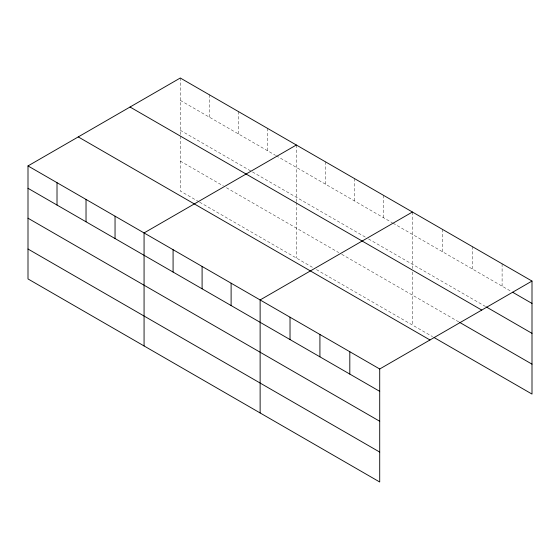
<?xml version="1.0" encoding="UTF-8"?>
<svg xmlns="http://www.w3.org/2000/svg" width="560" height="560" viewBox="0 0 560 560"><rect width="100%" height="100%" fill="white"/><g stroke="black" fill="none" stroke-linecap="round" stroke-linejoin="round"><path stroke-width="0.42" stroke-dasharray="2.8 2.1" d="M180.292 134.561L180.292 78.008M180.292 100.366L275.52 155.351M276.269 155.778L392.329 222.789M393.078 223.216L511.819 291.774M180.292 130.277L251.713 171.514M252.462 171.948L365.547 237.237M368.522 238.952L485.66 306.586M180.292 161.098L223.44 186.011M226.422 187.733L338.765 252.595M341.74 254.31L458.759 321.867M198.891 201.754L180.292 191.009L180.292 135.415M199.633 202.181L313.467 267.904M316.442 269.619L432.6 336.679M502.103 263.802L502.103 286.167M472.206 246.547L472.206 268.905M442.316 229.285L442.316 251.643M412.419 212.023L412.419 268.576M412.419 271.999L412.419 325.031M383.404 195.272L383.404 217.63M354.389 178.521L354.389 200.879M325.374 161.77L325.374 184.128M296.352 145.012L296.352 201.572M296.352 202.426L296.352 258.02M267.337 128.261L267.337 150.626M238.322 111.51L238.322 133.868M209.307 94.759L209.307 117.117"/><path stroke-width="0.84" d="M28 165.928L379.708 368.991L379.708 481.992L28 278.936L28 165.928L180.292 78.008L532 281.064L532 394.072L434.091 337.547M296.352 145.012L144.067 232.939L144.067 345.947M412.419 212.023L260.127 299.95L260.127 412.951M379.708 368.991L532 281.064M512.568 292.208L532 303.422M486.409 307.013L532 333.34M130.032 107.023L481.747 310.079M459.501 322.301L532 364.154M78.253 136.913L429.968 339.976M28 188.293L379.708 391.349M28 218.204L379.708 421.26M28 249.025L379.708 452.081M349.811 351.729L349.811 374.087M319.921 334.467L319.921 356.825M290.024 317.205L290.024 339.57M231.112 283.199L231.112 305.557M202.097 266.441L202.097 288.806M173.082 249.69L173.082 272.048M115.045 216.188L115.045 238.546M86.03 199.437L86.03 221.795M57.015 182.679L57.015 205.044"/></g></svg>
